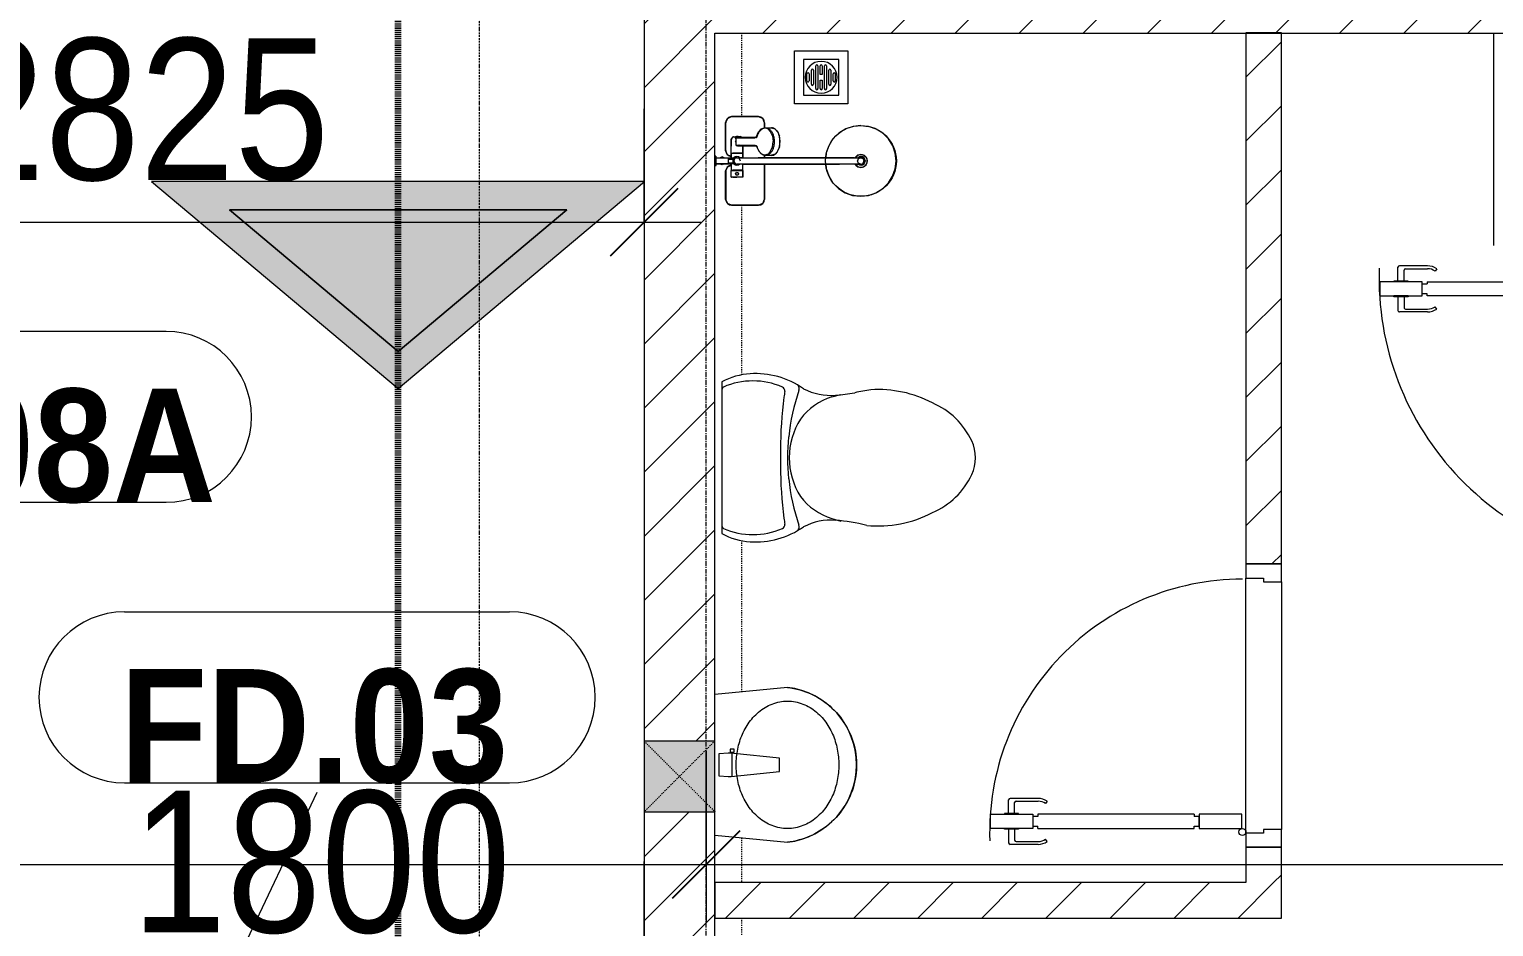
# Model space of a CAD drawing. Header units: millimetres. Extents: x 1591 to 240306, y -15958 to 82755.
# Drawn here: x 92642 to 96779, y 28512 to 31047 of the extents above; entities that cross this region are included whole.
import ezdxf

# ---------------------------------------------------------------- set-up
doc = ezdxf.new("R2010")
doc.units = ezdxf.units.MM
for name, pattern in [('1 NÉT CALL OUT', [6, 3, -3]), ('Dash', [6, 3, -3]), ('Dash 1_8_', [6.35, 3.175, -3.175]), ('Dash Dot 3_16_', [7.9375, 4.7625, -1.5875, 0, -1.5875]), ('Grid Line', [22.225, 12.7, -3.175, 3.175, -3.175])]:
    doc.linetypes.add(name, pattern=pattern)
for name, color, linetype, lineweight in [('0-1', 7, 'Continuous', 5), ('A-ANNO-DIMS', 211, 'Continuous', 9), ('A-ANNO-DIMS-160', 211, 'Continuous', 9), ('A-ANNO-NOTE', 131, 'Continuous', 9), ('A-AREA', 32, 'Dash 1_8_', 9), ('A-DETL-1', 90, '1 NÉT CALL OUT', 100), ('A-DETL-GENF-1', 9, 'Continuous', 9), ('A-DOOR-1', 254, 'Continuous', 9), ('A-DOOR-2', 9, 'Continuous', 9), ('A-DOOR-IDEN', 31, 'Continuous', 9), ('A-FLOR-2', 9, 'Continuous', 9), ('A-WALL-1', 253, 'Continuous', 18), ('A-WALL-2', 9, 'Continuous', 9), ('A-WALL-3', 113, 'Continuous', 18), ('A-WALL-PATT-1', 10, 'Continuous', 9), ('A-WALL-PATT-2', 111, 'Continuous', 9), ('G-ANNO-SYMB-1', 111, 'Dash Dot 3_16_', 18), ('M-EQPM-1', 254, 'Continuous', 9), ('P-SANR-FIXT', 6, 'Continuous', 9), ('P-SANR-FIXT-1', 254, 'Continuous', 9), ('S-COLS', 52, 'Continuous', 9), ('S-COLS-5', 52, 'Continuous', 18), ('S-COLS-HDLN', 52, 'Dash', 9), ('S-GRID-1', 1, 'Grid Line', 9)]:
    doc.layers.add(name, color=color, linetype=linetype, lineweight=lineweight)
doc.styles.add('Arial_B_3', font='arialbd_0.ttf', dxfattribs={"width": 0.9, "height": 320})
doc.styles.add('UTM Avo', font='UTM Avo.ttf', dxfattribs={"width": 0.9, "height": 400})
doc.dimstyles.new('1_Dim_chi_tiet_2_5', dxfattribs={"dimscale": 304.8, "dimtxt": 399.720379, "dimasz": 0.629921, "dimexe": 0.524934, "dimexo": 0.0625, "dimgap": 0.052493, "dimtad": 1, "dimdec": 0, "dimrnd": 5, "dimzin": 0, "dimdsep": 46, "dimtxsty": 'UTM Avo', "dimblk1": 'OBLIQUE', "dimblk2": 'OBLIQUE', "dimsah": 1, "dimcen": 0.09, "dimdle": 0.524934, "dimazin": 0, "dimtfac": 1, "dimtdec": 4, "dimtix": 1, "dimtmove": 0, "dimatfit": 3, "dimfxl": 1.049869, "dimfxlon": 1, "dimtvp": 1, "dimtolj": 1, "dimtzin": 0, "dimarcsym": 2})
pattern_1 = [(45, (0, 0), (-90.50967, 90.50967), [])]
pattern_2 = [(45, (11001.35, 0), (-90.50967, 90.50967), [])]

# ---------------------------------------------------------------- blocks, each defined once
blk = doc.blocks.new('93925000_0001 - 93925000_top_dwg_93925000_T-348115-TKCS_MB TẦNG 3-4')
at = {"layer": 'P-SANR-FIXT'}
for p, q in [((-29.3, -30.4), (-108, -30.4)), ((29.3, -30.4), (108, -30.4)), ((-125, -47.4), (-125, -123.4)), ((-46.3, -78.4), (-46.3, -46.7)), ((-27.2, -47.1), (-26.1, -47.1)), ((-27.2, -77.9), (-26.1, -77.9)), ((-9, -412.5), (-9, -62.5)), ((9, -62.5), (9, -412.5)), ((21.5, -45.9), (60.6, -46.7)), ((43, -78.7), (21.5, -79.2)), ((43, -64.7), (43, -117.7)), ((65.8, -117.7), (65.8, -64.7)), ((125, -47.4), (125, -123.4)), ((42.7, -117.9), (42.7, -117.9)), ((43.2, -117.6), (43.2, -117.5)), ((65.6, -117.5), (65.6, -117.6)), ((66.1, -117.9), (66.1, -117.9)), ((-108, -140.4), (-9, -140.4)), ((9, -140.4), (16.1, -140.4)), ((15.4, -159.1), (15.8, -143.3)), ((108, -140.4), (92.7, -140.4)), ((93, -143.3), (93.4, -159.1))]:
    blk.add_line(p, q, dxfattribs=at)
at = {"layer": 'P-SANR-FIXT', "flags": 128}
for points in [[(-45.8, -46.1), (-27.2, -46.1), (-27.2, -78.9), (-45.8, -78.9)], [(-26.1, -46), (-26.1, -78.9), (-9, -79)], [(21.5, -47.4), (21.5, -79.1), (9, -79)]]:
    blk.add_lwpolyline(points, dxfattribs=at)
at = {"layer": 'P-SANR-FIXT'}
for centre, radius in [((-36.5, -62.5), 3.95), ((0, -412.5), 100)]:
    blk.add_circle(centre, radius, dxfattribs=at)
for centre, radius, start, end in [((-108, -47.4), 17, 90, 180), ((-29.3, -47.4), 17, 4.7626, 90), ((29.3, -47.4), 17, 90, 175.2374), ((108, -47.4), 17, 360, 90), ((-45.8, -46.6), 0.5, 90, 180), ((-45.8, -78.4), 0.5, 180, 270), ((0, -62.5), 12, 318.5904, 221.4096), ((0, -62.5), 9, 90, 180.0008), ((0, -62.5), 9, 360, 90), ((45.7, -61.8), 2.59, 155.1929, 175.7071), ((45.9, -61.8), 2.75, 130.8294, 155.1929), ((46.1, -62.1), 3.08, 110.5459, 130.8294), ((54.4, -334.8), 275.9, 88.2683, 91.7343), ((59.7, -57.1), 10.5, 38.6491, 85.492), ((-11.1, -67.1), 76.9, 1.7693, 4.1075), ((65.2, -72.4), 3.46, 323.2522, 79.3541), ((-108, -123.4), 17, 180, 270), ((49.9, -156.8), 39.2, 121.1773, 125.4365), ((50.6, -157.9), 40.5, 119.697, 121.1761), ((51, -158.7), 41.5, 117.0276, 119.7085), ((52.2, -161.1), 44.1, 113.3199, 117.0258), ((51.7, -159.9), 42.8, 109.7779, 113.2977), ((52.5, -162.2), 45.2, 106.1472, 109.7766), ((53.2, -164.5), 47.7, 103.9355, 106.1665), ((39.1, -108.2), 10.4, 284.3956, 285.5116), ((40.8, -114.2), 4.19, 285.5116, 289.9665), ((40.2, -112.5), 6, 289.9665, 292.7061), ((41.4, -115.3), 2.96, 292.7061, 296.5405), ((41.3, -115.1), 3.16, 296.9591, 300.8286), ((41.8, -115.8), 2.26, 300.8286, 305.287), ((42.1, -116.4), 1.64, 305.287, 309.9326), ((42.6, -116.9), 0.906, 309.9326, 315.24), ((66.5, -116.6), 1.39, 229.6335, 235.1234), ((66.3, -116.8), 1.08, 225.1702, 229.6335), ((67.3, -115.4), 2.79, 235.1234, 238.7439), ((67.2, -115.6), 2.6, 238.7439, 243.4573), ((67.8, -114.4), 3.89, 243.9189, 246.8313), ((68.1, -113.8), 4.52, 246.843, 250.4792), ((68.3, -113.2), 5.24, 250.478, 254.0406), ((68.5, -112.7), 5.75, 254.0357, 256.0561), ((55.4, -165.2), 48.4, 73.8659, 76.0481), ((56.2, -162.4), 45.5, 70.241, 73.86), ((57.4, -159.2), 42.1, 66.6693, 70.2637), ((56.5, -161.3), 44.3, 62.9815, 66.6728), ((58, -158.4), 41.1, 60.2783, 62.9855), ((57.7, -158.9), 41.7, 58.8444, 60.2824), ((59.2, -156.4), 38.7, 54.5377, 58.8482), ((108, -123.4), 17, 270, 360), ((32.7, -159), 17.3, 181.3198, 222.2619), ((32.6, -143.6), 16.9, 172.414, 179.1297), ((33.7, -143.7), 17.9, 164.9525, 172.4168), ((35.2, -144.2), 19.5, 157.9614, 164.9563), ((37.1, -144.9), 21.6, 151.4775, 157.9654), ((39.3, -146.1), 24, 145.4892, 151.4815), ((41.5, -147.6), 26.8, 139.9517, 145.4927), ((43.6, -149.4), 29.5, 134.7867, 139.9744), ((46.2, -152), 33.2, 130.0223, 134.7808), ((47.7, -153.8), 35.5, 125.4414, 130.0144), ((60.9, -154), 35.8, 50.0034, 54.5405), ((62.8, -151.7), 32.8, 45.1921, 50.0042), ((65, -149.6), 29.8, 40.0487, 45.1896), ((87.6, -128.4), 1.5, 180, 187.5386), ((87.6, -128.4), 1.5, 258.6057, 270), ((67.2, -147.7), 26.8, 34.5125, 40.0422), ((76, -159), 17.4, 317.3098, 358.6393), ((69.4, -146.2), 24.2, 28.5363, 34.4919), ((73.8, -143.9), 19.2, 21.6374, 28.9183), ((71.2, -145), 22.1, 15.4436, 21.6374), ((76.8, -143.4), 16.2, 7.1859, 15.4436), ((73.9, -143.8), 19.1, 1.2699, 7.1859), ((54.2, -123), 60.6, 259.1395, 270.1494), ((54.2, -119.5), 64.1, 270.1494, 280.3637), ((0, -412.5), 18, 120.2491, 59.7509), ((0, -412.5), 12.2, 137.7946, 42.2054), ((0, -412.5), 9, 180, 0)]:
    blk.add_arc(centre, radius, start, end, dxfattribs=at)
for points, degree in [([(-12.9, 0), (-12.9, -1.5), (-12.9, -3)], 2), ([(12.9, 0), (0, 0), (-12.8, 0)], 2), ([(12.8, 0), (12.9, 0), (12.9, 0)], 2), ([(12.9, 0), (12.9, -1.5), (12.9, -3)], 2), ([(-12.9, -3), (0, -3), (12.8, -3)], 2), ([(-12.8, -3), (-12.9, -3), (-12.9, -3)], 2), ([(-8.5, -3.8), (-8.5, -20.9), (-8.5, -38)], 2), ([(-8.5, -38), (0, -38), (8.5, -38)], 2), ([(-5, -38), (-5, -44.8), (-5, -51.6)], 2), ([(5, -38), (5, -44.8), (5, -51.6)], 2), ([(8.5, -3.8), (8.5, -20.9), (8.5, -38)], 2), ([(-5, -46), (-15.5, -46), (-26.1, -46)], 2), ([(5, -46), (13.3, -46), (21.5, -46)], 2), ([(43.2, -61.6), (43.1, -62.2), (43.3, -62.8), (43, -63.5), (43, -64.1), (43, -64.7)], 5), ([(46.1, -59), (45.8, -59), (45.6, -59), (45.4, -59.1), (45.2, -59.1), (45, -59.2)], 5), ([(65.6, -61.6), (65.6, -60.8), (65.5, -60), (64.3, -59), (63.5, -59), (62.7, -59)], 5), ([(42.8, -182.5), (33, -180.6), (24.7, -176.4), (19.9, -170.7)], 3), ([(88.8, -170.8), (83.9, -176.5), (75.6, -180.7), (65.8, -182.5)], 3)]:
    blk.add_open_spline(points, degree=degree, dxfattribs=at)
for points, weights in [([(-9.3, -3), (-8.5, -3), (-8.5, -3.8)], [1, 0.707106775639, 1]), ([(9.3, -3), (8.5, -3), (8.5, -3.8)], [1, 0.707106765177, 1]), ([(21.5, -45.9), (21.5, -45.7), (21.5, -47.4)], [0.874147445041, 0.908470869121, 1]), ([(67.9, -74.4), (66.9, -75.7), (65.8, -76.4)], [1, 0.991614392871, 1]), ([(54.4, -167.3), (15.8, -167.3), (15.8, -143.6)], [1, 0.707106781187, 1]), ([(93, -143.6), (93, -167.3), (54.4, -167.3)], [1, 0.707106781187, 1])]:
    blk.add_rational_spline(points, weights, degree=2, dxfattribs=at)
blk.add_open_spline([(68, -50.6), (68.4, -51.1), (68.6, -51.7), (68.7, -53.5), (68.2, -54.7), (66.1, -57), (64.6, -58.1), (62.7, -59)], degree=3, knots=[0.3623591, 0.3623591, 0.3623591, 0.3623591, 0.4991435, 0.4991435, 0.7494159, 0.7494159, 0.9564651, 0.9564651, 0.9564651, 0.9564651], dxfattribs=at)
blk = doc.blocks.new('93925000_0001 - 93925000_top_dwg-348114-TKCS_MB TẦNG 3-4')
blk.add_blockref('93925000_0001 - 93925000_top_dwg_93925000_T-348115-TKCS_MB TẦNG 3-4', (0, 0))
blk = doc.blocks.new('93925000_0001 - 93925000_3D_low_dwg-348120-TKCS_MB TẦNG 3-4')
at = {"layer": 'P-SANR-FIXT'}
for p, q in [((-13, 0.4), (-12.1, 0.4)), ((-13, 0.4), (-11.6, 0.4)), ((-13, -2.4), (-13, 0.4)), ((-12.1, 0.4), (-9.1, 0.4)), ((-8, 0.4), (-11.6, 0.4)), ((-9.1, 0.4), (-5, 0.4)), ((-5, 0.4), (-8, 0.4)), ((-5, 0.4), (0, 0.4)), ((0, 0.4), (5.1, 0.4)), ((5.1, 0.4), (9, 0.4)), ((8.2, 0.4), (5.1, 0.4)), ((11.6, 0.4), (8.2, 0.4)), ((9, 0.4), (12, 0.4)), ((13, 0.4), (11.6, 0.4)), ((12, 0.4), (13, 0.4)), ((13, -2.4), (13, 0.4)), ((-125, -47), (-120, -35)), ((-120, -35), (-125, -47)), ((-120, -35), (-108, -30)), ((-108, -30), (-120, -35)), ((-108, -30), (-29.2, -30)), ((-29.2, -30), (-108, -30)), ((-29.2, -30), (-17.2, -35)), ((-17.2, -35), (-29.2, -30)), ((-17.2, -35), (-12.8, -45.6)), ((-12.8, -45.6), (-17.2, -35)), ((-13, -2.4), (-13, 0)), ((-12.1, -2.4), (-13, -2.4)), ((-13, -2.4), (-11.6, -2.4)), ((-12.1, -2.4), (-13, -2.4)), ((-13, -2.4), (-11.6, -2.4)), ((-9.1, -2.4), (-12.1, -2.4)), ((-9.1, -2.4), (-12.1, -2.4)), ((-11.6, -2.4), (-8.5, -2.4)), ((-11.6, -2.4), (-8.9, -2.4)), ((-11.1, -20.1), (-8.9, -14.6)), ((-8.9, -25.2), (-11.1, -20.1)), ((-5, -2.4), (-9.1, -2.4)), ((-8.9, -45.6), (-8.9, -2.4)), ((-6.1, -2.4), (-8.5, -2.4)), ((-8.5, -53.6), (-8.5, -2.4)), ((0, -2.4), (-5, -2.4)), ((5.1, -2.4), (0, -2.4)), ((5.1, -2.4), (9, -2.4)), ((6.1, -2.4), (8.5, -2.4)), ((11.6, -2.4), (8.5, -2.4)), ((8.5, -2.4), (8.5, -53.6)), ((8.9, -2.4), (8.9, -45.6)), ((11.6, -2.4), (8.9, -2.4)), ((11.1, -20.1), (8.9, -15)), ((8.9, -25.6), (11.1, -20.1)), ((9, -2.4), (12, -2.4)), ((9, -2.4), (12, -2.4)), ((13, -2.4), (11.6, -2.4)), ((13, -2.4), (11.6, -2.4)), ((12, -2.4), (13, -2.4)), ((12, -2.4), (13, -2.4)), ((17.2, -35), (12.8, -45.6)), ((12.8, -45.6), (17.2, -35)), ((13, -2.4), (13, 0)), ((17.2, -35), (29.2, -30)), ((17.2, -35), (29.2, -30)), ((29.2, -30), (108, -30)), ((108, -30), (29.2, -30)), ((108, -30), (120, -35)), ((120, -35), (108, -30)), ((120, -35), (125, -47)), ((125, -47), (120, -35)), ((-125, -123), (-125, -47)), ((-125, -47), (-125, -123)), ((-46.3, -45.7), (-27.2, -45.6)), ((-46.3, -46.9), (-46.3, -45.7)), ((-46.3, -45.7), (-46.3, -46.9)), ((-46.3, -50.5), (-46.3, -46.9)), ((-46.3, -50.5), (-46.3, -56.1)), ((-46.3, -56.1), (-46.3, -62.1)), ((-46.3, -68.1), (-46.3, -62.1)), ((-46.3, -73.7), (-46.3, -68.1)), ((-46.3, -77.3), (-46.3, -73.7)), ((-46.3, -78.5), (-46.3, -77.3)), ((-46.3, -78.5), (-46.3, -77.3)), ((-46.3, -78.5), (-27.2, -78.6)), ((-40.5, -62.1), (-39.4, -59.4)), ((-40.5, -62.1), (-39.3, -64.9)), ((-36.6, -58.1), (-39.4, -59.4)), ((-36.5, -66.1), (-39.3, -64.9)), ((-36.6, -58.1), (-33.6, -59.3)), ((-33.6, -64.8), (-36.5, -66.1)), ((-33.6, -59.3), (-32.5, -62.1)), ((-33.6, -64.8), (-32.5, -62.1)), ((-27.2, -46.8), (-27.2, -45.6)), ((-27.2, -46.8), (-27.2, -50.4)), ((-27.2, -56), (-27.2, -50.4)), ((-27.2, -62.1), (-27.2, -56)), ((-27.2, -68.2), (-27.2, -62.1)), ((-27.2, -73.8), (-27.2, -68.2)), ((-27.2, -77.4), (-27.2, -73.8)), ((-27.2, -78.6), (-27.2, -77.4)), ((-26.1, -46.8), (-26.1, -45.6)), ((-8.5, -45.6), (-26.1, -45.6)), ((-26.1, -46.8), (-26.1, -50.4)), ((-26.1, -56), (-26.1, -50.4)), ((-26.1, -62.1), (-26.1, -56)), ((-26.1, -68.2), (-26.1, -62.1)), ((-26.1, -73.8), (-26.1, -68.2)), ((-26.1, -77.4), (-26.1, -73.8)), ((-26.1, -78.6), (-26.1, -77.4)), ((-26.1, -78.6), (-9, -78.6)), ((-11.1, -57.5), (-12, -62.1)), ((-11.2, -57.7), (-12, -62.1)), ((-12, -62.1), (-11.2, -66.5)), ((-12, -62.1), (-11.2, -66.5)), ((-8.5, -53.6), (-11.2, -57.7)), ((-8.5, -53.6), (-11.2, -57.7)), ((-11.1, -57.5), (-11.2, -57.7)), ((-11.1, -66.7), (-11.2, -66.5)), ((-11.2, -66.5), (-9, -69.8)), ((-11.1, -66.7), (-9, -69.9)), ((-5.4, -54.9), (-9, -62.1)), ((-9, -62.1), (-9, -66.3)), ((-9, -79.5), (-9, -66.3)), ((-9, -79.5), (-9, -94.5)), ((-4.4, -50.9), (-8.5, -53.6)), ((-4.4, -50.9), (-8.5, -53.6)), ((0, -53.1), (-5.4, -54.9)), ((-4.6, -51), (-4.4, -50.9)), ((0, -50.1), (-4.4, -50.9)), ((4.4, -50.9), (0, -50.1)), ((2.5, -54.1), (0, -53.1)), ((6.4, -68.5), (0, -71.1)), ((4.4, -50.9), (4.6, -51)), ((4.4, -50.9), (8.5, -53.6)), ((4.4, -50.9), (8.5, -53.6)), ((9, -62.1), (6.4, -55.7)), ((9, -62.1), (7.9, -59.4)), ((21.5, -45.6), (8.5, -45.6)), ((11.1, -57.5), (8.5, -53.6)), ((11.2, -57.7), (8.5, -53.6)), ((11.2, -57.7), (8.5, -53.6)), ((9, -62.1), (9, -66.5)), ((9, -79.6), (9, -66.5)), ((9, -69.8), (11.2, -66.5)), ((9, -69.8), (11.2, -66.5)), ((9, -69.8), (11.1, -66.7)), ((9, -78.6), (21.5, -78.6)), ((9, -79.6), (9, -94.6)), ((11.1, -57.5), (11.2, -57.7)), ((11.1, -66.7), (12, -62.1)), ((11.1, -66.7), (11.2, -66.5)), ((12, -62.1), (11.2, -57.7)), ((12, -62.1), (11.2, -57.7)), ((11.2, -66.5), (12, -62.1)), ((21.5, -45.6), (60.6, -46.1)), ((21.5, -46.8), (21.5, -45.6)), ((21.5, -46.8), (21.5, -50.4)), ((21.5, -56), (21.5, -50.4)), ((21.5, -62.1), (21.5, -56)), ((21.5, -68.2), (21.5, -62.1)), ((21.5, -73.8), (21.5, -68.2)), ((21.5, -77.4), (21.5, -73.8)), ((21.5, -78.6), (21.5, -77.4)), ((21.5, -78.6), (44.3, -78.3)), ((43.3, -68.3), (43.8, -62.2)), ((43.3, -68.3), (44.3, -66.3)), ((44.3, -70.3), (43.3, -68.3)), ((44.3, -58.6), (44.2, -112.9)), ((65.4, -58.6), (44.3, -58.6)), ((52.7, -58.6), (54.8, -57.9)), ((54.8, -57.9), (56.9, -58.6)), ((60.6, -46.1), (66.7, -50.3)), ((65.4, -58.6), (65.4, -112.9)), ((66.3, -68.3), (65.4, -66.3)), ((65.4, -70.2), (66.3, -68.3)), ((66.3, -68.3), (65.5, -58.6)), ((66.7, -50.3), (69.5, -62.1)), ((66.7, -73.9), (69.5, -62.1)), ((125, -47), (125, -123)), ((125, -123), (125, -47)), ((-120, -135), (-125, -123)), ((-125, -123), (-120, -135)), ((-9, -94.5), (-9, -122.1)), ((-9, -122.1), (-9, -352.1)), ((9, -94.6), (9, -122.1)), ((9, -352.1), (9, -122.1)), ((27.2, -123.6), (19, -131.1)), ((42.7, -116.4), (27.2, -123.6)), ((44.2, -112.9), (42.7, -116.4)), ((65.4, -112.9), (67, -116.4)), ((67, -116.4), (82.2, -123.4)), ((82.2, -123.4), (90.4, -130.7)), ((125, -123), (120, -135)), ((120, -135), (125, -123)), ((-108, -140), (-120, -135)), ((-120, -135), (-108, -140)), ((-8.8, -140), (-108, -140)), ((-108, -140), (-8.8, -140)), ((16.1, -140), (8.8, -140)), ((8.8, -140), (16.1, -140)), ((16, -140.4), (19, -131.1)), ((16, -140.4), (16, -160.1)), ((19.3, -150.1), (16, -140.4)), ((16, -160.1), (18.8, -169)), ((19.3, -169.7), (16, -160.1)), ((27.5, -157.3), (19.3, -150.1)), ((27.5, -157.3), (39.8, -162.4)), ((39.8, -162.4), (54.8, -164.2)), ((70.6, -162.2), (54.8, -164.2)), ((70.6, -162.2), (82.5, -157.2)), ((90.7, -149.6), (82.5, -157.2)), ((90.4, -130.7), (93.7, -140.4)), ((90.7, -149.6), (93.7, -140.4)), ((93.7, -160.1), (90.7, -169.3)), ((108, -140), (93.6, -140)), ((93.6, -140), (108, -140)), ((93.7, -140.4), (93.7, -160.1)), ((108, -140), (120, -135)), ((108, -140), (120, -135)), ((25.5, -175.3), (19.3, -169.7)), ((39.8, -182), (27.5, -177)), ((39.6, -182), (54.8, -183.9)), ((39.8, -182), (54.8, -183.9)), ((54.8, -183.9), (70.6, -181.9)), ((54.8, -183.9), (69.3, -182.2)), ((82.5, -176.8), (70.6, -181.9)), ((82.2, -177), (79.6, -178.1)), ((90.7, -169.3), (82.5, -176.8)), ((90.6, -169.4), (88.2, -171.6)), ((-42.5, -321.4), (-61.8, -333.3)), ((-21.4, -314.2), (-42.5, -321.4)), ((-9, -312.8), (-21.4, -314.2)), ((22.5, -314.4), (9, -312.9)), ((43, -321.6), (22.5, -314.4)), ((61.9, -333.3), (43, -321.6)), ((-89.8, -367.9), (-97.3, -388.9)), ((-77.7, -348.9), (-89.8, -367.9)), ((-61.8, -333.3), (-77.7, -348.9)), ((-9, -374.4), (-9, -352.1)), ((9, -374.3), (9, -352.1)), ((78.8, -350.3), (61.9, -333.3)), ((90.5, -369.3), (78.8, -350.3)), ((97.6, -390.1), (90.5, -369.3)), ((-97.3, -388.9), (-100, -411.9)), ((-100, -411.9), (-97.6, -433.8)), ((-16.7, -404), (-18.5, -411.9)), ((-18.5, -411.9), (-18.5, -411.9)), ((-18.5, -411.9), (-16.5, -420.1)), ((-11.8, -397.7), (-16.7, -404)), ((-12, -411.9), (-9, -404.4)), ((-8.3, -420.6), (-12, -411.9)), ((-9, -396.3), (-11.8, -397.7)), ((-9, -394.7), (-9, -374.4)), ((-9, -394.7), (-9, -407.6)), ((-5.4, -404.7), (-9, -411.9)), ((-9, -407.6), (-9, -411.9)), ((-9, -411.9), (-9, -411.9)), ((-5.4, -404.7), (-6.3, -405.5)), ((-5.4, -404.7), (0, -402.9)), ((5.4, -404.7), (0, -402.9)), ((9, -411.9), (5.4, -404.7)), ((5.4, -404.7), (6.2, -405.4)), ((5.4, -419.1), (9, -411.6)), ((5.4, -419.1), (9, -411.9)), ((8.7, -420.2), (12, -411.9)), ((9, -394.5), (9, -374.3)), ((9, -394.5), (9, -407.4)), ((11.7, -397.6), (9, -396.3)), ((12, -411.9), (9, -404.9)), ((9, -411.9), (9, -407.4)), ((9, -411.6), (9, -411.9)), ((11.7, -397.6), (16.7, -403.7)), ((11.7, -397.6), (16.7, -403.7)), ((18.5, -411.9), (16.5, -420.1)), ((16.7, -403.7), (18.5, -411.9)), ((16.7, -403.7), (18.5, -411.9)), ((18.5, -411.9), (18.5, -411.9)), ((100, -411.9), (97.5, -433.9)), ((100, -411.9), (97.6, -390.1)), ((-97.6, -433.8), (-90.5, -454.4)), ((-90.5, -454.4), (-78.4, -473.9)), ((-16.5, -420.1), (-11.3, -426.5)), ((-11.3, -426.5), (-3.9, -430)), ((0, -423.9), (-8.3, -420.6)), ((-5.4, -419.1), (-6.2, -418.4)), ((0, -420.9), (-5.4, -419.1)), ((0, -420.9), (-5.4, -419.1)), ((-3.9, -430), (4.1, -429.9)), ((5.4, -419.1), (0, -420.9)), ((5.4, -419.1), (0, -420.9)), ((8.7, -420.2), (0, -423.9)), ((4.1, -429.9), (11.7, -426.2)), ((6.2, -418.4), (5.4, -419.1)), ((16.5, -420.1), (11.7, -426.2)), ((89.8, -455.8), (97.5, -433.9)), ((-78.4, -473.9), (-62.2, -490.2)), ((-62.2, -490.2), (-43.5, -501.9)), ((42.9, -502.2), (61.9, -490.4)), ((61.9, -490.4), (78, -474.5)), ((78, -474.5), (89.8, -455.8)), ((-43.5, -501.9), (-22.2, -509.4)), ((-22.2, -509.4), (-0.1, -511.9)), ((-0.1, -511.9), (22.1, -509.4)), ((22.1, -509.4), (42.9, -502.2))]:
    blk.add_line(p, q, dxfattribs=at)
blk = doc.blocks.new('93925000_0001 - FMM 93925000-348244-TKCS_MB TẦNG 3-4')
for name in ['93925000_0001 - 93925000_3D_low_dwg-348120-TKCS_MB TẦNG 3-4', '93925000_0001 - 93925000_top_dwg-348114-TKCS_MB TẦNG 3-4']:
    blk.add_blockref(name, (0, 0))
blk = doc.blocks.new('bonruatreo - Chậu rửa-348246-TKCS_MB TẦNG 3-4')
at = {"layer": 'P-SANR-FIXT-1'}
for p, q in [((-218.6, 205), (-198.4, 0)), ((-18.5, 182.5), (-32.2, 52.9)), ((18.5, 182.5), (-18.5, 182.5)), ((33, 45.4), (18.5, 182.5)), ((198.4, 0), (218.6, 205)), ((-35.6, 54.2), (-44.7, 54.2)), ((-44.7, 54.2), (-44.7, 42.8)), ((-44.7, 42.8), (-35.6, 42.8)), ((-35.6, 52.9), (-35.6, 54.2)), ((-32.2, 52.9), (-35.6, 52.9)), ((-35.6, 44.2), (-35.6, 52.9)), ((-35.6, 42.8), (-35.6, 44.2)), ((-35.6, 44.2), (-33.1, 44.2)), ((-32.2, 52.9), (-33.1, 44.2)), ((32.7, 48.5), (-32.7, 48.5)), ((-33, 37.3), (-31.4, 12.2)), ((-30.2, 11), (30.2, 11)), ((31.4, 12.2), (33, 37.3))]:
    blk.add_line(p, q, dxfattribs=at)
at = {"layer": 'P-SANR-FIXT-1', "flags": 128}
blk.add_lwpolyline([(-218.6, 205), (-217.4, 213.7), (-215.9, 222.4), (-214, 231), (-211.8, 239.5), (-209.3, 247.9), (-206.4, 256.2), (-203.2, 264.4), (-199.6, 272.5), (-195.8, 280.4), (-191.6, 288.1), (-187.1, 295.7), (-182.3, 303.1), (-177.3, 310.3), (-171.9, 317.3), (-166.3, 324.1), (-160.4, 330.6), (-154.2, 336.9), (-147.8, 342.9), (-141.2, 348.7), (-134.3, 354.2), (-127.3, 359.4), (-120, 364.4), (-112.5, 369), (-104.9, 373.4), (-97.1, 377.4), (-89.1, 381.2), (-81, 384.6), (-72.7, 387.6), (-64.4, 390.4), (-55.9, 392.8), (-47.3, 394.8), (-38.7, 396.6), (-30, 397.9), (-21.3, 399), (-12.5, 399.6), (-3.7, 400), (5.1, 399.9), (13.9, 399.6), (22.6, 398.8), (31.4, 397.8), (40.1, 396.3), (48.7, 394.5), (57.2, 392.4), (65.7, 390), (74, 387.2), (82.2, 384.1), (90.3, 380.6), (98.3, 376.8), (106.1, 372.7), (113.7, 368.3), (121.1, 363.6), (128.4, 358.7), (135.4, 353.4), (142.2, 347.8), (148.8, 342), (155.2, 335.9), (161.3, 329.6), (167.2, 323), (172.8, 316.2), (178.1, 309.2), (183.1, 302), (187.8, 294.6), (192.2, 287), (196.4, 279.2), (200.2, 271.3), (203.7, 263.2), (206.8, 255), (209.7, 246.6), (212.2, 238.2), (214.3, 229.7), (216.1, 221.1), (217.6, 212.4), (218.6, 205)], dxfattribs=at)
at = {"layer": 'P-SANR-FIXT-1'}
for centre, radius, start, end in [((0, 180), 220, 6.525, 173.475), ((5.5, 41.4), 38.7, 175.8543, 186.034), ((-5.5, 41.4), 38.7, 353.966, 6.034), ((-30.1, 12.3), 1.3, 183.5997, 268.7722), ((30.1, 12.3), 1.3, 271.2278, 356.4003)]:
    blk.add_arc(centre, radius, start, end, dxfattribs=at)
for points in [[(-180, 205), (-180, 212.4), (-178.6, 227.3), (-172.4, 248.8), (-162.5, 268.9), (-149.4, 287), (-133.8, 303), (-116.1, 316.6), (-96.9, 327.9), (-76.5, 336.8), (-55.2, 343.5), (-33.3, 347.9), (-11.2, 350.1), (11.1, 350.1), (33.3, 347.9), (55.2, 343.5), (76.5, 336.8), (96.9, 327.9), (116.1, 316.6), (133.8, 302.9), (149.5, 287), (162.5, 268.8), (172.4, 248.8), (178.6, 227.3), (180, 212.4), (180, 205)], [(180, 205), (180, 197.6), (178.6, 182.7), (172.4, 161.2), (162.5, 141.2), (149.5, 123), (133.8, 107.1), (116.1, 93.4), (96.9, 82.1), (76.5, 73.2), (55.2, 66.5), (33.3, 62.1), (11.1, 59.9), (-11.2, 59.9), (-33.3, 62.1), (-55.2, 66.5), (-76.5, 73.2), (-96.9, 82.1), (-116.1, 93.4), (-133.8, 107), (-149.4, 123), (-162.5, 141.1), (-172.4, 161.2), (-178.6, 182.7), (-180, 197.6), (-180, 205)]]:
    blk.add_open_spline(points, degree=3, dxfattribs=at)
blk = doc.blocks.new('TOILET - TOILET-348229-TKCS_MB TẦNG 3-4')
at = {"layer": 'P-SANR-FIXT-1'}
for p, q in [((214.2, -19.1), (-214.2, -19.1)), ((194, -19.9), (-194, -19.9)), ((-171.7, -330.3), (-178.6, -355.5)), ((171.7, -330.3), (178.6, -355.5))]:
    blk.add_line(p, q, dxfattribs=at)
for centre, radius, start, end in [((-46.1, -111.1), 191.6, 151.2809, 176.4513), ((-9.8, -107.2), 207.3, 156.2862, 203.7138), ((-193.7, -26.4), 6.48, 92.3168, 156.2862), ((193.7, -26.4), 6.48, 23.7138, 87.6832), ((9.8, -107.2), 207.3, 336.2862, 23.7138), ((46.1, -111.1), 191.6, 3.5487, 28.7191), ((1.9, -114.1), 239.7, 176.4513, 195.2961), ((-1.9, -114.1), 239.7, 344.7039, 3.5487), ((-4, -115.7), 233.6, 195.2961, 215.2147), ((-189.1, -185.5), 11.7, 205.4105, 277.5788), ((178.9, -2951.3), 2778.4, 97.2351, 97.5788), ((-14.3, -1400.4), 1215.6, 90.3974, 97.407), ((0, -786.7), 581.5, 84.1678, 95.8322), ((0, -3462.8), 3278, 89.6026, 90.3974), ((14.3, -1400.4), 1215.6, 82.593, 89.6026), ((-178.9, -2951.3), 2778.4, 82.4212, 82.7649), ((189.1, -185.5), 11.7, 262.4212, 334.5895), ((4, -115.7), 233.6, 324.7853, 344.7039), ((-195, -224.1), 13.8, 230.6724, 288.9927), ((0.6, -792.1), 586.9, 95.8322, 108.9927), ((-0.4, -384), 179.5, 127.4036, 162.5964), ((0, -416), 206.1, 90, 122.0732), ((0, -416), 206.1, 57.9268, 90), ((-0.6, -792.1), 586.9, 71.0073, 84.1678), ((0.4, -384), 179.5, 17.4036, 52.5964), ((195, -224.1), 13.8, 251.0073, 309.3276), ((-343.5, -327.4), 167.3, 355.4559, 27.38), ((343.5, -327.4), 167.3, 152.62, 184.5441), ((-719.2, -297.5), 544.3, 346.0536, 355.4559), ((719.2, -297.5), 544.3, 184.5441, 190.2879), ((-1948.3, -805.1), 2171.2, 9.681, 10.8949), ((137.1, -461.2), 329.8, 174.3487, 207.6878), ((-137.1, -461.2), 329.8, 332.3122, 3.6835), ((45.1, -528.6), 217.6, 203.2216, 244.7718), ((-45.1, -528.6), 217.6, 295.2282, 336.7784), ((0, -624.4), 111.7, 244.7718, 295.2282)]:
    blk.add_arc(centre, radius, start, end, dxfattribs=at)
blk = doc.blocks.new('DOOR_CW_01 CANH MO-PANEL KINH - DIW_01-900x2200-CỬA GỖ VÂN LAMINATE-553375-TKCS_MB TẦNG 3-4')
at = {"layer": 'A-DETL-GENF-1'}
for p, q in [((-397, -182), (-397, -62)), ((-397, -62), (-357, -62)), ((-357, -62), (-357, -182)), ((-357, -182), (-397, -182)), ((-397, -196), (-391, -196)), ((-397, -738), (-397, -196)), ((-391, -196), (-391, -182)), ((-391, -182), (-363, -182)), ((-363, -182), (-363, -196)), ((-357, -196), (-363, -196)), ((-357, -196), (-357, -738)), ((-442, -737), (-442, -816.5)), ((-434, -799.5), (-434, -737)), ((-433.9, -711.2), (-427.3, -715.8)), ((-397, -738), (-391, -738)), ((-391, -752), (-391, -738)), ((-357, -738), (-363, -738)), ((-363, -738), (-363, -752)), ((-320.1, -711.2), (-326.7, -715.8)), ((-320, -799.5), (-320, -737)), ((-312, -737), (-312, -816.5)), ((-357, -752), (-397, -752)), ((-397, -752), (-397, -872)), ((-363, -752), (-391, -752)), ((-357, -872), (-357, -752)), ((-399, -820.5), (-438, -820.5)), ((-399, -803.5), (-430, -803.5)), ((-399, -792.2), (-399, -831.8)), ((-397, -792.2), (-399, -792.2)), ((-397, -792.2), (-397, -831.8)), ((-357, -792.2), (-357, -831.8)), ((-357, -792.2), (-355, -792.2)), ((-355, -792.2), (-355, -831.8)), ((-355, -803.5), (-324, -803.5)), ((-355, -820.5), (-316, -820.5)), ((-399, -831.8), (-397, -831.8)), ((-355, -831.8), (-357, -831.8)), ((-397, -872), (-357, -872))]:
    blk.add_line(p, q, dxfattribs=at)
blk.add_circle((-407, -60), 10, dxfattribs=at)
for centre, radius, start, end in [((-407, -60), 814, 268, 0), ((-397, -737), 45, 145, 180), ((-397, -737), 37, 145, 180), ((-357, -737), 37, 0, 35), ((-357, -737), 45, 360, 35), ((-438, -816.5), 4, 180, 270), ((-430, -799.5), 4, 180, 270), ((-324, -799.5), 4, 270, 0), ((-316, -816.5), 4, 270, 0)]:
    blk.add_arc(centre, radius, start, end, dxfattribs=at)
at = {"layer": 'A-DOOR-2'}
for p, q in [((-450, -50), (-450, 50)), ((-450, 50), (-400, 50)), ((-400, 50), (-400, 0)), ((400, 0), (400, 50)), ((400, 50), (450, 50)), ((450, 50), (450, -50)), ((-410, 0), (-410, -50)), ((-400, 0), (-410, 0)), ((410, 0), (400, 0)), ((410, -50), (410, 0)), ((-410, -50), (-450, -50)), ((-407, -50), (-382, -50)), ((450, -50), (410, -50))]:
    blk.add_line(p, q, dxfattribs=at)
blk = doc.blocks.new('DOOR_CW_01 CANH MO-PANEL KINH - DIG_02-800x2200-CỬA NHÔM KÍNH-V105-TKCS_MB TẦNG 3-4')
at = {"layer": 'A-DETL-GENF-1'}
for p, q in [((-347, 772), (-307, 772)), ((-347, 652), (-347, 772)), ((-307, 772), (-307, 652)), ((-392, 637), (-392, 716.5)), ((-349, 720.5), (-388, 720.5)), ((-349, 703.5), (-380, 703.5)), ((-349, 731.8), (-347, 731.8)), ((-349, 692.2), (-349, 731.8)), ((-347, 692.2), (-347, 731.8)), ((-307, 692.2), (-307, 731.8)), ((-305, 731.8), (-307, 731.8)), ((-305, 692.2), (-305, 731.8)), ((-305, 720.5), (-266, 720.5)), ((-305, 703.5), (-274, 703.5)), ((-262, 637), (-262, 716.5)), ((-384, 699.5), (-384, 637)), ((-347, 692.2), (-349, 692.2)), ((-307, 692.2), (-305, 692.2)), ((-270, 699.5), (-270, 637)), ((-307, 652), (-347, 652)), ((-347, 638), (-341, 638)), ((-347, 638), (-347, 196)), ((-313, 652), (-341, 652)), ((-341, 652), (-341, 638)), ((-313, 638), (-313, 652)), ((-307, 638), (-313, 638)), ((-307, 196), (-307, 638)), ((-383.9, 611.2), (-377.3, 615.8)), ((-270.1, 611.2), (-276.7, 615.8)), ((-347, 196), (-341, 196)), ((-307, 182), (-347, 182)), ((-347, 182), (-347, 62)), ((-341, 196), (-341, 182)), ((-341, 182), (-313, 182)), ((-307, 196), (-313, 196)), ((-313, 182), (-313, 196)), ((-307, 62), (-307, 182)), ((-347, 62), (-307, 62))]:
    blk.add_line(p, q, dxfattribs=at)
blk.add_circle((-357, 60), 10, dxfattribs=at)
for centre, radius, start, end in [((-357, 60), 714, 360, 92), ((-388, 716.5), 4, 90, 180), ((-380, 699.5), 4, 90, 180), ((-274, 699.5), 4, 0, 90), ((-266, 716.5), 4, 0, 90), ((-347, 637), 45, 180, 215), ((-347, 637), 37, 180, 215), ((-307, 637), 37, 325, 0), ((-307, 637), 45, 325, 0)]:
    blk.add_arc(centre, radius, start, end, dxfattribs=at)
at = {"layer": 'A-DOOR-2'}
for p, q in [((-360, 50), (-400, 50)), ((-400, 50), (-400, -50)), ((-360, 0), (-360, 50)), ((-357, 50), (-332, 50)), ((400, 50), (360, 50)), ((360, 50), (360, 0)), ((400, -50), (400, 50)), ((-350, 0), (-360, 0)), ((-350, -50), (-350, 0)), ((360, 0), (350, 0)), ((350, 0), (350, -50)), ((-400, -50), (-350, -50)), ((350, -50), (400, -50))]:
    blk.add_line(p, q, dxfattribs=at)
blk = doc.blocks.new('THU NUOC - THU NUOC-455054-TKCS_MB TẦNG 3-4')
at = {"layer": 'M-EQPM-1'}
for p, q in [((-66.3, -70.6), (-66.3, 79.4)), ((-66.3, 79.4), (83.7, 79.4)), ((58.7, 54.4), (-41.3, 54.4)), ((-41.3, 54.4), (-41.3, -45.6)), ((-1.1, 44.5), (18.5, 44.5)), ((58.7, -45.6), (58.7, 54.4)), ((83.7, 79.4), (83.7, -70.6)), ((-23.3, 19.6), (40.9, 19.6)), ((40.9, 13.6), (-23.3, 13.6)), ((-23.3, 7.2), (0.7, 7.2)), ((0.7, 1.2), (-23.3, 1.2)), ((-11, 32.1), (28.5, 32.1)), ((28.5, 26.1), (-11, 26.1)), ((18.5, 38.5), (-1.1, 38.5)), ((0.7, 7.2), (0.7, 1.2)), ((16.7, 1.2), (16.7, 7.2)), ((16.7, 7.2), (40.9, 7.2)), ((40.9, 1.2), (16.7, 1.2)), ((-23.3, -4.8), (40.9, -4.8)), ((40.9, -10.8), (-23.3, -10.8)), ((-11, -17.3), (28.5, -17.3)), ((28.5, -23.3), (-11, -23.3)), ((-1.1, -29.6), (18.5, -29.6)), ((18.5, -35.6), (-1.1, -35.6)), ((83.7, -70.6), (-66.3, -70.6)), ((-41.3, -45.6), (58.7, -45.6))]:
    blk.add_line(p, q, dxfattribs=at)
for centre, radius, start, end in [((8.7, 4.4), 45, 0, 180), ((8.7, 4.4), 45, 360, 180), ((-1.1, 41.5), 3, 90, 270), ((18.5, 41.5), 3, 270, 90), ((8.7, 4.4), 45, 180, 0), ((8.7, 4.4), 45, 180, 360), ((-23.3, 16.6), 3, 90, 270), ((-23.3, 4.2), 3, 90, 270), ((-11, 29.1), 3, 90, 270), ((28.5, 29.1), 3, 270, 90), ((40.9, 16.6), 3, 270, 90), ((40.9, 4.2), 3, 270, 90), ((-23.3, -7.8), 3, 90, 270), ((-11, -20.3), 3, 90, 270), ((-1.1, -32.6), 3, 90, 270), ((18.5, -32.6), 3, 270, 90), ((28.5, -20.3), 3, 270, 90), ((40.9, -7.8), 3, 270, 90)]:
    blk.add_arc(centre, radius, start, end, dxfattribs=at)
blk = doc.blocks.new('NCV_TKTC_TANG 3 - 4_rvt-2-TKCS_MB TẦNG 3-4')
at = {"layer": 'A-WALL-PATT-1'}
h = blk.add_hatch(dxfattribs=at)
h.set_pattern_fill('FP_1', color=256, style=0, pattern_type=2)
h.set_pattern_definition(pattern_1)
h.paths.add_polyline_path([(85177.6, 28636.9), (85177.6, 28736.9), (85077.6, 28736.9), (85077.6, 28636.9), (85131.1, 28636.9)])
h.paths.add_polyline_path([(85131.1, 29536.9), (85177.6, 29536.9), (85177.6, 31036.9), (85077.6, 31036.9), (85077.6, 29536.9)])
h = blk.add_hatch(dxfattribs=at)
h.set_pattern_fill('FP_1', color=256, style=0, pattern_type=2)
h.set_pattern_definition(pattern_1)
h.paths.add_polyline_path([(83577.6, 28536.9), (85177.6, 28536.9), (85177.6, 28636.9), (83577.6, 28636.9)])
at = {"layer": 'A-FLOR-2'}
for p, q in [((85777.6, 30436.9), (85777.6, 31036.5)), ((85177.6, 29486.9), (85177.6, 28786.9))]:
    blk.add_line(p, q, dxfattribs=at)
at = {"layer": 'A-WALL-1'}
for p, q in [((85177.6, 31036.9), (85077.6, 31036.9)), ((85077.6, 31036.9), (85077.6, 29536.9)), ((85177.6, 29536.9), (85177.6, 31036.9)), ((85077.6, 29536.9), (85177.6, 29536.9)), ((85177.6, 28736.9), (85077.6, 28736.9)), ((85077.6, 28736.9), (85077.6, 28636.9)), ((85177.6, 28636.9), (85177.6, 28736.9)), ((85077.6, 28636.9), (83577.6, 28636.9)), ((83577.6, 28636.9), (83577.6, 28536.9)), ((85177.6, 28536.9), (85177.6, 28636.9)), ((83577.6, 28536.9), (85177.6, 28536.9))]:
    blk.add_line(p, q, dxfattribs=at)
at = {"layer": 'A-WALL-2'}
for p, q in [((85077.6, 28776.9), (85077.6, 29496.9)), ((85177.6, 29486.9), (85177.6, 28786.9))]:
    blk.add_line(p, q, dxfattribs=at)
at = {"layer": 'A-DOOR-1'}
for name, p, rotation in [('DOOR_CW_01 CANH MO-PANEL KINH - DIW_01-900x2200-CỬA GỖ VÂN LAMINATE-553375-TKCS_MB TẦNG 3-4', (86327.6, 29936.9), 269.9999999999999), ('DOOR_CW_01 CANH MO-PANEL KINH - DIG_02-800x2200-CỬA NHÔM KÍNH-V105-TKCS_MB TẦNG 3-4', (85127.6, 29136.9), 90)]:
    blk.add_blockref(name, p, dxfattribs=dict(at, rotation=rotation))
at = {"layer": 'M-EQPM-1', "rotation": 90.0000000000001}
blk.add_blockref('THU NUOC - THU NUOC-455054-TKCS_MB TẦNG 3-4', (83882, 30902.8), dxfattribs=at)
at = {"layer": 'P-SANR-FIXT-1'}
for name, p, rotation in [('93925000_0001 - FMM 93925000-348244-TKCS_MB TẦNG 3-4', (83577.6, 30675.4), 90), ('TOILET - TOILET-348229-TKCS_MB TẦNG 3-4', (83577.6, 29836.9), 89.9999999999999), ('bonruatreo - Chậu rửa-348246-TKCS_MB TẦNG 3-4', (83577.6, 28969.6), 269.9999999999997)]:
    blk.add_blockref(name, p, dxfattribs=dict(at, rotation=rotation))
blk = doc.blocks.new('G1_SOF - BO TRU - 200x200-3054293-TKCS_MB TẦNG 3-4')
at = {"layer": 'S-COLS'}
blk.add_hatch(color=256, dxfattribs=at).paths.add_polyline_path([(100, -100), (100, 100), (-100, 100), (-100, -100)])
at = {"layer": 'S-COLS-5'}
for p, q in [((100, 100), (-100, 100)), ((-100, 100), (-100, -100)), ((100, -100), (100, 100)), ((-100, -100), (100, -100))]:
    blk.add_line(p, q, dxfattribs=at)
at = {"layer": 'S-COLS-HDLN'}
for p, q in [((100, 100), (-100, -100)), ((-100, 100), (100, -100))]:
    blk.add_line(p, q, dxfattribs=at)
blk = doc.blocks.new('DIMBLOCK54-TKCS_MB TẦNG 3-4')
at = {"layer": 'A-ANNO-DIMS-160'}
for p, q in [((88353.9, 29007.8), (88353.9, 28527.8)), ((88353.9, 28687.8), (88353.9, 29007.8)), ((94553.9, 29007.8), (94553.9, 28527.8)), ((94553.9, 28687.8), (94553.9, 29007.8)), ((88353.9, 28687.8), (94553.9, 28687.8))]:
    blk.add_line(p, q, dxfattribs=at)
at = {"layer": 'A-ANNO-DIMS-160', "lineweight": 25}
for p, q in [((88353.9, 28687.8), (88449.9, 28783.8)), ((94553.9, 28687.8), (94649.9, 28783.8)), ((88353.9, 28687.8), (88257.9, 28591.8)), ((94553.9, 28687.8), (94457.9, 28591.8))]:
    blk.add_line(p, q, dxfattribs=at)
at = {"layer": 'A-ANNO-DIMS-160', "color": 0, "insert": (90906.1, 29207.5), "char_height": 400, "width": 1314.636, "attachment_point": 1, "line_spacing_factor": 1.110334, "style": 'UTM Avo'}
blk.add_mtext('6200', dxfattribs=at)
blk = doc.blocks.new('_Oblique')
at = {"color": 0, "linetype": 'ByBlock', "lineweight": -2}
blk.add_line((-0.5, -0.5), (0.5, 0.5), dxfattribs=at)
blk = doc.blocks.new('DIMBLOCK55-TKCS_MB TẦNG 3-4')
at = {"layer": 'A-ANNO-DIMS-160'}
for p, q in [((94553.9, 29007.8), (94553.9, 28527.8)), ((94553.9, 28687.8), (94553.9, 29007.8)), ((102753.9, 29007.8), (102753.9, 28527.8)), ((102753.9, 28687.8), (102753.9, 29007.8)), ((94553.9, 28687.8), (102753.9, 28687.8))]:
    blk.add_line(p, q, dxfattribs=at)
at = {"layer": 'A-ANNO-DIMS-160', "lineweight": 25}
for p, q in [((94553.9, 28687.8), (94649.9, 28783.8)), ((102753.9, 28687.8), (102849.9, 28783.8)), ((94553.9, 28687.8), (94457.9, 28591.8)), ((102753.9, 28687.8), (102657.9, 28591.8))]:
    blk.add_line(p, q, dxfattribs=at)
at = {"layer": 'A-ANNO-DIMS-160', "color": 0, "insert": (98106.1, 29207.5), "char_height": 400, "width": 1314.636, "attachment_point": 1, "line_spacing_factor": 1.110334, "style": 'UTM Avo'}
blk.add_mtext('8200', dxfattribs=at)
blk = doc.blocks.new('HDNDCT_MŨI TÊN THOÁT HIỂM - HDNDCT_MŨI TÊN THOÁT HIỂM-1614704-TKCS_MB TẦNG 3-4')
at = {"layer": 'A-ANNO-NOTE'}
h = blk.add_hatch(color=256, dxfattribs=at)
h.paths.add_polyline_path([(-3.153, 0), (0.5, 4.353), (0.5, -4.353)])
h.paths.add_polyline_path([(-2.5, 0), (0, -2.979), (0, 2.979)])
blk.add_hatch(color=256, dxfattribs=at).paths.add_polyline_path([(0, 2.979), (0, -2.979), (-2.5, 0)])
for p, q in [((0.5, 4.353), (-3.153, 0)), ((0.5, -4.353), (0.5, 4.353)), ((-2.5, 0), (0, 2.979)), ((0, 2.979), (-2.5, 0)), ((0, 2.979), (0, -2.979)), ((0, -2.979), (0, 2.979)), ((-3.153, 0), (0.5, -4.353)), ((0, -2.979), (-2.5, 0)), ((-2.5, 0), (0, -2.979))]:
    blk.add_line(p, q, dxfattribs=at)
blk = doc.blocks.new('DIMBLOCK165-TKCS_MB TẦNG 3-4')
at = {"layer": 'A-ANNO-DIMS-160'}
for p, q in [((92578.9, 28696.6), (92578.9, 28216.6)), ((92578.9, 28376.6), (92578.9, 28696.6)), ((94378.9, 28696.6), (94378.9, 28216.6)), ((94378.9, 28376.6), (94378.9, 28696.6)), ((92418.9, 28376.6), (94538.9, 28376.6))]:
    blk.add_line(p, q, dxfattribs=at)
at = {"layer": 'A-ANNO-DIMS-160', "lineweight": 25}
for p, q in [((92578.9, 28376.6), (92674.9, 28472.6)), ((94378.9, 28376.6), (94474.9, 28472.6)), ((92578.9, 28376.6), (92482.9, 28280.6)), ((94378.9, 28376.6), (94282.9, 28280.6))]:
    blk.add_line(p, q, dxfattribs=at)
at = {"layer": 'A-ANNO-DIMS-160', "color": 0, "insert": (92931.1, 28896.3), "char_height": 400, "width": 1314.636, "attachment_point": 1, "line_spacing_factor": 1.110334, "style": 'UTM Avo'}
blk.add_mtext('1800', dxfattribs=at)
blk = doc.blocks.new('DIMBLOCK166-TKCS_MB TẦNG 3-4')
at = {"layer": 'A-ANNO-DIMS-160'}
for p, q in [((91553.9, 30822.1), (91553.9, 30342.1)), ((91553.9, 30502.1), (91553.9, 30822.1)), ((94378.9, 30822.1), (94378.9, 30342.1)), ((94378.9, 30502.1), (94378.9, 30822.1)), ((91393.9, 30502.1), (94538.9, 30502.1))]:
    blk.add_line(p, q, dxfattribs=at)
at = {"layer": 'A-ANNO-DIMS-160', "lineweight": 25}
for p, q in [((91553.9, 30502.1), (91649.9, 30598.1)), ((94378.9, 30502.1), (94474.9, 30598.1)), ((91553.9, 30502.1), (91457.9, 30406.1)), ((94378.9, 30502.1), (94282.9, 30406.1))]:
    blk.add_line(p, q, dxfattribs=at)
at = {"layer": 'A-ANNO-DIMS-160', "color": 0, "insert": (92418.6, 31021.8), "char_height": 400, "width": 1314.636, "attachment_point": 1, "line_spacing_factor": 1.110334, "style": 'UTM Avo'}
blk.add_mtext('2825', dxfattribs=at)
blk = doc.blocks.new('STN_Door Tag - STN_Door Tag-1788670-TKCS_MB TẦNG 3-4')
at = {"layer": 'A-DOOR-IDEN'}
for p, q in [((-3.37, 1.495), (3.431, 1.495)), ((-3.37, -1.524), (3.431, -1.524))]:
    blk.add_line(p, q, dxfattribs=at)
for centre, start, end in [((-3.37, -0.015), 90, 270), ((3.431, -0.015), 270, 90)]:
    blk.add_arc(centre, 1.509, start, end, dxfattribs=at)

msp = doc.modelspace()

# ---------------------------------------------------------------- hatches: boundary and pattern name
at = {"layer": 'A-WALL-PATT-2'}
h = msp.add_hatch(dxfattribs=at)
h.set_pattern_fill('FP_1', color=256, style=0, pattern_type=2)
h.set_pattern_definition(pattern_2)
h.paths.add_polyline_path([(94520.5, 25436.9), (94578.9, 25436.9), (94578.9, 28836.9), (94378.9, 28836.9), (94378.9, 25436.9)])
h.paths.add_polyline_path([(94476.4, 29036.9), (94578.9, 29036.9), (94578.9, 32236.9), (94378.9, 32236.9), (94378.9, 29036.9)])
h = msp.add_hatch(dxfattribs=at)
h.set_pattern_fill('FP_1', color=256, style=0, pattern_type=2)
h.set_pattern_definition(pattern_2)
h.paths.add_polyline_path([(95326.5, 31036.5), (96879.1, 31036.5), (96879.1, 31136.5), (94578.9, 31136.5), (94578.9, 31036.5), (94923.5, 31036.5)])

# ---------------------------------------------------------------- linework, layer by layer
at = {"layer": 'A-AREA'}
for p, q in [((94653.9, 31036.5), (94653.9, 30800.4)), ((94653.9, 30550.4), (94653.9, 30070.1)), ((94653.9, 29603.7), (94653.9, 29175.4)), ((94653.9, 28763.8), (94653.9, 28636.9)), ((94653.9, 28536.9), (94653.9, 25436.9))]:
    msp.add_line(p, q, dxfattribs=at)
at = {"layer": 'A-DETL-1'}
msp.add_line((93683.9, 27136.9), (93683.9, 34537.4), dxfattribs=at)
at = {"layer": 'A-DOOR-IDEN'}
msp.add_line((93148.6, 28244.8), (93455, 28892.5), dxfattribs=at)
at = {"layer": 'A-WALL-3'}
for p, q in [((94378.9, 32236.9), (94378.9, 29036.9)), ((94578.9, 30683.6), (94578.9, 31036.5)), ((94578.9, 31036.5), (97278.9, 31036.5)), ((94578.9, 29036.9), (94578.9, 30667.4)), ((94378.9, 28836.9), (94378.9, 27136.9)), ((94578.9, 25436.9), (94578.9, 28836.9))]:
    msp.add_line(p, q, dxfattribs=at)
at = {"layer": 'G-ANNO-SYMB-1'}
msp.add_line((93912.7, 82373.8), (93912.7, 13320.5), dxfattribs=at)
at = {"layer": 'S-GRID-1'}
msp.add_line((94553.9, 19175.3), (94553.9, 76690.4), dxfattribs=at)

# ---------------------------------------------------------------- block references
at = {"layer": '0-1'}
msp.add_blockref('NCV_TKTC_TANG 3 - 4_rvt-2-TKCS_MB TẦNG 3-4', (11001.4, 0), dxfattribs=at)
at = {"layer": 'A-ANNO-NOTE', "xscale": 160, "yscale": 160, "zscale": 160, "rotation": 89.99999999999987}
msp.add_blockref('HDNDCT_MŨI TÊN THOÁT HIỂM - HDNDCT_MŨI TÊN THOÁT HIỂM-1614704-TKCS_MB TẦNG 3-4', (93683.9, 30537.4), dxfattribs=at)
at = {"layer": 'A-DOOR-IDEN', "xscale": 159.9999999999999, "yscale": 159.9999999999999, "zscale": 159.9999999999999}
for p in [(92479.3, 29954.9), (93450.1, 29162.7)]:
    msp.add_blockref('STN_Door Tag - STN_Door Tag-1788670-TKCS_MB TẦNG 3-4', p, dxfattribs=at)
at = {"layer": 'S-COLS'}
msp.add_blockref('G1_SOF - BO TRU - 200x200-3054293-TKCS_MB TẦNG 3-4', (94478.9, 28936.9), dxfattribs=at)

# ---------------------------------------------------------------- texts
at = {"layer": 'A-DOOR-IDEN', "char_height": 320, "attachment_point": 5, "line_spacing_factor": 0.936439, "style": 'Arial_B_3'}
for s, insert, width in [('\\pt7.2,14.4,21.6,28.8,36,43.2,50.4,57.6,64.8,72,79.2,86.4,93.6,100.8,108,115.2,122.4,129.6,136.8,144,151.2,158.4,165.6,172.8,180,187.2,194.4,201.6,208.8,216,223.2,230.4;FD.08A', (92476.1, 29869.6), 1419.84), ('\\pt7.2,14.4,21.6,28.8,36,43.2,50.4,57.6,64.8,72,79.2,86.4,93.6,100.8,108,115.2,122.4,129.6,136.8,144,151.2,158.4,165.6,172.8,180,187.2,194.4,201.6,208.8,216,223.2,230.4;FD.03', (93446.9, 29077.4), 1124.64)]:
    msp.add_mtext(s, dxfattribs=dict(at, insert=insert, width=width))

# ---------------------------------------------------------------- dimensions: what is measured, and where the dimension line sits
at = {"layer": 'A-ANNO-DIMS'}
for base, p1, p2, override, picture, middle in [((94378.9, 30502.1), (91553.9, 30822.1), (94378.9, 30822.1), {"dimpost": '<>', "dimfxl": 2825}, 'DIMBLOCK166-TKCS_MB TẦNG 3-4', (92966.4, 30725.1)), ((94553.9, 28687.8), (88353.9, 29007.8), (94553.9, 29007.8), {"dimpost": '<>', "dimfxl": 6200}, 'DIMBLOCK54-TKCS_MB TẦNG 3-4', (91453.9, 28910.8)), ((102753.9, 28687.8), (94553.9, 29007.8), (102753.9, 29007.8), {"dimpost": '<>', "dimfxl": 8200}, 'DIMBLOCK55-TKCS_MB TẦNG 3-4', (98653.9, 28910.8)), ((94378.9, 28376.6), (92578.9, 28696.6), (94378.9, 28696.6), {"dimpost": '<>', "dimfxl": 1800}, 'DIMBLOCK165-TKCS_MB TẦNG 3-4', (93478.9, 28599.6))]:
    dim = msp.add_linear_dim(base=base, p1=p1, p2=p2, dimstyle='1_Dim_chi_tiet_2_5', override=override, dxfattribs=at)
    dim.commit()
    dim.dimension.update_dxf_attribs({"geometry": picture, "text_midpoint": middle})

doc.saveas('drawing.dxf')
